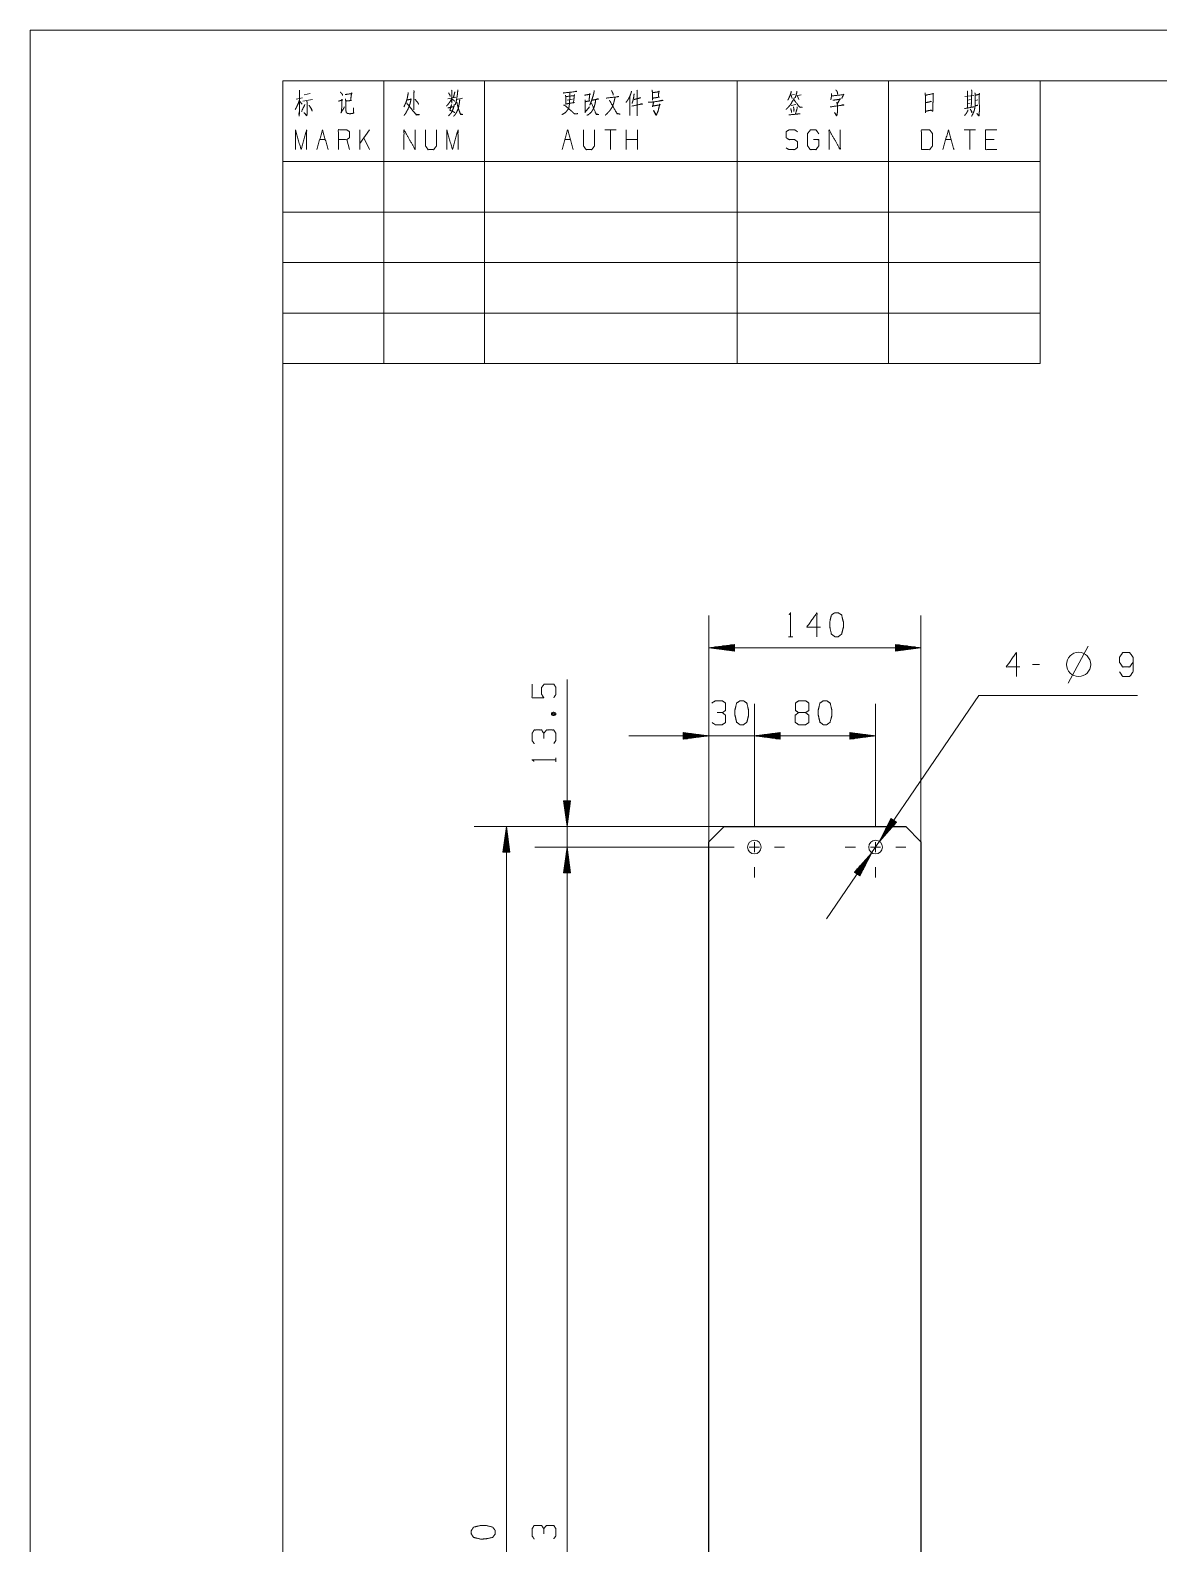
# Model space of a CAD drawing. Header units: millimetres. Extents: x 0 to 210, y 0 to 297.
# Drawn here: x 0 to 111.8, y 147.2 to 297 of the extents above; entities that cross this region are included whole.
import ezdxf

# ---------------------------------------------------------------- set-up
doc = ezdxf.new("R2010")
doc.units = ezdxf.units.MM
doc.layers.add('101', color=7, linetype='Continuous', true_color=0xffffff)

msp = doc.modelspace()

# ---------------------------------------------------------------- linework, layer by layer
at = {"layer": '101', "color": 133, "linetype": 'Continuous', "lineweight": 18}
for p, q in [((210, 297), (0, 297)), ((0, 297), (0, 0)), ((205, 292), (25, 292)), ((25, 292), (100, 292)), ((25, 292), (25, 5)), ((25, 292), (100, 292)), ((25, 292), (100, 292)), ((25, 292), (25, 264)), ((35, 292), (35, 264)), ((45, 292), (45, 264)), ((70, 292), (70, 264)), ((85, 292), (85, 264)), ((100, 292), (100, 264)), ((25, 284), (100, 284)), ((25, 279), (100, 279)), ((25, 274), (100, 274)), ((25, 269), (100, 269)), ((25, 264), (100, 264))]:
    msp.add_line(p, q, dxfattribs=at)
at = {"layer": '101', "color": 72, "linetype": 'Continuous', "lineweight": 18}
for p, q in [((27.13, 290.61), (27.71, 290.74)), ((26.34, 290.18), (26.96, 290.3)), ((26.7, 289.95), (26.92, 289.68)), ((26.99, 289.99), (27.95, 290.14)), ((41.34, 290.22), (42.13, 290.38)), ((42.25, 290.16), (42.79, 290.28)), ((53.17, 290.09), (53.7, 290.18)), ((54.91, 288.87), (55.37, 289.43)), ((75.25, 290.57), (75.67, 290.63)), ((75.35, 290.55), (75.45, 290.24)), ((75.83, 289.64), (75.37, 289.56)), ((75.82, 290.51), (76.35, 290.61)), ((75.98, 290.49), (76.11, 290.16)), ((92.56, 290.43), (93.43, 290.55)), ((92.84, 290.07), (93.11, 290.14)), ((92.86, 289.72), (93.09, 289.78)), ((93.6, 290.05), (93.85, 290.12)), ((32.63, 285.18), (32.63, 287.14)), ((33.59, 287.14), (32.63, 285.78)), ((33.59, 285.18), (33.04, 286.36)), ((58.02, 287.14), (56.9, 287.14)), ((57.46, 287.14), (57.46, 285.18)), ((59.02, 285.18), (59.02, 287.14)), ((60.14, 285.18), (60.14, 287.14)), ((93.6, 287.14), (92.49, 287.14)), ((93.05, 287.14), (93.05, 285.18)), ((28.66, 286.17), (29.22, 286.17)), ((31.62, 285.18), (31.34, 286.17)), ((52.94, 286.17), (53.49, 286.17)), ((60.14, 286.17), (59.02, 286.17)), ((90.65, 286.17), (91.2, 286.17)), ((95.45, 286.17), (94.61, 286.17)), ((75.09, 236.96), (75.51, 236.96)), ((102.78, 232.37), (104.78, 236.02)), ((99.94, 234.21), (99.26, 234.21)), ((51.61, 229.23), (52.04, 229.39)), ((52.06, 224.56), (52.06, 224.98))]:
    msp.add_line(p, q, dxfattribs=at)
at = {"layer": '101', "color": 22, "linetype": 'Continuous', "lineweight": 18}
for p, q in [((67.21, 216.65), (67.21, 239.04)), ((88.21, 216.65), (88.21, 239.04)), ((69.75, 236.2), (67.21, 235.87)), ((88.21, 235.87), (67.21, 235.87)), ((67.21, 235.87), (69.75, 235.53)), ((69.75, 235.89), (67.4, 235.89)), ((69.75, 235.84), (67.4, 235.84)), ((69.75, 235.94), (67.79, 235.94)), ((69.75, 235.79), (67.79, 235.79)), ((69.75, 235.99), (68.17, 235.99)), ((69.75, 235.74), (68.17, 235.74)), ((69.75, 236.04), (68.56, 236.04)), ((69.75, 235.69), (68.56, 235.69)), ((69.75, 236.09), (68.95, 236.09)), ((69.75, 235.64), (68.95, 235.64)), ((69.75, 236.14), (69.33, 236.14)), ((69.75, 235.59), (69.33, 235.59)), ((69.75, 236.2), (69.72, 236.2)), ((69.75, 236.2), (69.72, 236.2)), ((69.75, 235.54), (69.72, 235.54)), ((69.75, 235.54), (69.72, 235.54)), ((69.75, 235.53), (69.75, 236.2)), ((85.67, 236.2), (85.67, 235.53)), ((85.67, 236.2), (85.7, 236.2)), ((85.67, 236.2), (85.7, 236.2)), ((88.21, 235.87), (85.67, 236.2)), ((85.67, 236.14), (86.09, 236.14)), ((85.67, 236.09), (86.47, 236.09)), ((85.67, 236.04), (86.86, 236.04)), ((85.67, 235.99), (87.24, 235.99)), ((85.67, 235.94), (87.63, 235.94)), ((85.67, 235.89), (88.02, 235.89)), ((85.67, 235.53), (88.21, 235.87)), ((85.67, 235.84), (88.02, 235.84)), ((85.67, 235.79), (87.63, 235.79)), ((85.67, 235.74), (87.24, 235.74)), ((85.67, 235.69), (86.86, 235.69)), ((85.67, 235.64), (86.47, 235.64)), ((85.67, 235.59), (86.09, 235.59)), ((85.67, 235.54), (85.7, 235.54)), ((85.67, 235.54), (85.7, 235.54)), ((53.16, 232.71), (53.16, 208.19)), ((78.86, 209.01), (93.94, 231.12)), ((93.94, 231.12), (109.66, 231.12)), ((67.21, 216.65), (67.21, 230.32)), ((71.71, 219.13), (71.71, 230.32)), ((71.71, 219.13), (71.71, 230.32)), ((83.71, 219.13), (83.71, 230.32)), ((79.65, 227.14), (59.27, 227.14)), ((64.67, 227.48), (64.67, 226.81)), ((67.21, 227.14), (64.67, 227.48)), ((64.67, 227.47), (64.7, 227.47)), ((64.67, 227.47), (64.7, 227.47)), ((64.67, 227.42), (65.09, 227.42)), ((64.67, 227.37), (65.47, 227.37)), ((64.67, 227.32), (65.86, 227.32)), ((64.67, 227.27), (66.24, 227.27)), ((64.67, 227.22), (66.63, 227.22)), ((64.67, 227.17), (67.02, 227.17)), ((64.67, 226.81), (67.21, 227.14)), ((64.67, 227.12), (67.02, 227.12)), ((64.67, 227.07), (66.63, 227.07)), ((64.67, 227.02), (66.24, 227.02)), ((64.67, 226.97), (65.86, 226.97)), ((64.67, 226.91), (65.47, 226.91)), ((64.67, 226.86), (65.09, 226.86)), ((64.67, 226.81), (64.7, 226.81)), ((64.67, 226.81), (64.7, 226.81)), ((74.25, 227.48), (71.71, 227.14)), ((74.25, 227.48), (71.71, 227.14)), ((71.71, 227.14), (74.25, 226.81)), ((71.71, 227.14), (83.71, 227.14)), ((71.71, 227.14), (74.25, 226.81)), ((74.25, 227.17), (71.9, 227.17)), ((74.25, 227.17), (71.9, 227.17)), ((74.25, 227.12), (71.9, 227.12)), ((74.25, 227.12), (71.9, 227.12)), ((74.25, 227.22), (72.29, 227.22)), ((74.25, 227.22), (72.29, 227.22)), ((74.25, 227.07), (72.29, 227.07)), ((74.25, 227.07), (72.29, 227.07)), ((74.25, 227.27), (72.67, 227.27)), ((74.25, 227.27), (72.67, 227.27)), ((74.25, 227.02), (72.67, 227.02)), ((74.25, 227.02), (72.67, 227.02)), ((74.25, 227.32), (73.06, 227.32)), ((74.25, 227.32), (73.06, 227.32)), ((74.25, 226.97), (73.06, 226.97)), ((74.25, 226.97), (73.06, 226.97)), ((74.25, 227.37), (73.45, 227.37)), ((74.25, 227.37), (73.45, 227.37)), ((74.25, 226.91), (73.45, 226.91)), ((74.25, 226.91), (73.45, 226.91)), ((74.25, 227.42), (73.83, 227.42)), ((74.25, 227.42), (73.83, 227.42)), ((74.25, 226.86), (73.83, 226.86)), ((74.25, 226.86), (73.83, 226.86)), ((74.25, 227.47), (74.22, 227.47)), ((74.25, 227.47), (74.22, 227.47)), ((74.25, 227.47), (74.22, 227.47)), ((74.25, 227.47), (74.22, 227.47)), ((74.25, 226.81), (74.22, 226.81)), ((74.25, 226.81), (74.22, 226.81)), ((74.25, 226.81), (74.22, 226.81)), ((74.25, 226.81), (74.22, 226.81)), ((74.25, 226.81), (74.25, 227.48)), ((74.25, 226.81), (74.25, 227.48)), ((83.71, 227.14), (81.17, 227.48)), ((81.17, 227.48), (81.17, 226.81)), ((81.17, 227.47), (81.2, 227.47)), ((81.17, 227.47), (81.2, 227.47)), ((81.17, 227.42), (81.59, 227.42)), ((81.17, 227.37), (81.97, 227.37)), ((81.17, 227.32), (82.36, 227.32)), ((81.17, 227.27), (82.74, 227.27)), ((81.17, 227.22), (83.13, 227.22)), ((81.17, 227.17), (83.52, 227.17)), ((81.17, 226.81), (83.71, 227.14)), ((81.17, 227.12), (83.52, 227.12)), ((81.17, 227.07), (83.13, 227.07)), ((81.17, 227.02), (82.74, 227.02)), ((81.17, 226.97), (82.36, 226.97)), ((81.17, 226.91), (81.97, 226.91)), ((81.17, 226.86), (81.59, 226.86)), ((81.17, 226.81), (81.2, 226.81)), ((81.17, 226.81), (81.2, 226.81)), ((53.49, 220.69), (52.82, 220.69)), ((52.82, 220.69), (53.16, 218.15)), ((52.82, 220.69), (52.82, 220.66)), ((52.82, 220.69), (52.82, 220.66)), ((52.88, 220.69), (52.88, 220.27)), ((52.93, 220.69), (52.93, 219.89)), ((52.98, 220.69), (52.98, 219.5)), ((53.03, 220.69), (53.03, 219.12)), ((53.08, 220.69), (53.08, 218.73)), ((53.13, 220.69), (53.13, 218.34)), ((53.16, 218.15), (53.49, 220.69)), ((53.18, 220.69), (53.18, 218.34)), ((53.23, 220.69), (53.23, 218.73)), ((53.28, 220.69), (53.28, 219.12)), ((53.33, 220.69), (53.33, 219.5)), ((53.38, 220.69), (53.38, 219.89)), ((53.43, 220.69), (53.43, 220.27)), ((53.49, 220.69), (53.49, 220.66)), ((53.49, 220.69), (53.49, 220.66)), ((85.24, 218.97), (84.09, 216.68)), ((85.5, 218.8), (84.18, 216.86)), ((85.46, 218.83), (84.35, 217.21)), ((85.42, 218.85), (84.53, 217.55)), ((85.37, 218.88), (84.7, 217.9)), ((85.33, 218.91), (84.88, 218.25)), ((85.29, 218.94), (85.05, 218.6)), ((85.25, 218.97), (85.23, 218.94)), ((85.25, 218.97), (85.23, 218.94)), ((85.8, 218.59), (85.24, 218.97)), ((68.71, 218.15), (43.97, 218.15)), ((47.15, 218.15), (46.81, 215.61)), ((47.07, 215.61), (47.07, 217.57)), ((47.12, 215.61), (47.12, 217.96)), ((47.48, 215.61), (47.15, 218.15)), ((47.15, 218.15), (47.15, 74.15)), ((47.17, 215.61), (47.17, 217.96)), ((47.22, 215.61), (47.22, 217.57)), ((68.71, 218.15), (49.98, 218.15)), ((84.09, 216.68), (85.8, 218.59)), ((85.54, 218.77), (84.22, 216.83)), ((85.58, 218.74), (84.48, 217.12)), ((85.63, 218.71), (84.74, 217.41)), ((85.67, 218.68), (85, 217.7)), ((85.71, 218.65), (85.26, 217.99)), ((85.75, 218.63), (85.52, 218.28)), ((85.79, 218.6), (85.78, 218.57)), ((85.79, 218.6), (85.78, 218.57)), ((46.87, 215.61), (46.87, 216.03)), ((46.92, 215.61), (46.92, 216.42)), ((46.97, 215.61), (46.97, 216.8)), ((47.02, 215.61), (47.02, 217.19)), ((47.27, 215.61), (47.27, 217.19)), ((47.32, 215.61), (47.32, 216.8)), ((47.37, 215.61), (47.37, 216.42)), ((47.42, 215.61), (47.42, 216.03)), ((68.71, 216.13), (49.98, 216.13)), ((68.71, 216.13), (49.98, 216.13)), ((53.16, 216.13), (52.82, 213.59)), ((53.16, 216.13), (52.82, 213.59)), ((53.13, 213.59), (53.13, 215.93)), ((53.13, 213.59), (53.13, 215.93)), ((53.16, 76.18), (53.16, 216.13)), ((53.49, 213.59), (53.16, 216.13)), ((53.49, 213.59), (53.16, 216.13)), ((53.18, 213.59), (53.18, 215.93)), ((53.18, 213.59), (53.18, 215.93)), ((46.81, 215.61), (47.48, 215.61)), ((46.82, 215.61), (46.82, 215.64)), ((46.82, 215.61), (46.82, 215.64)), ((47.48, 215.61), (47.48, 215.64)), ((47.48, 215.61), (47.48, 215.64)), ((52.93, 213.59), (52.93, 214.39)), ((52.93, 213.59), (52.93, 214.39)), ((52.98, 213.59), (52.98, 214.78)), ((52.98, 213.59), (52.98, 214.78)), ((53.03, 213.59), (53.03, 215.16)), ((53.03, 213.59), (53.03, 215.16)), ((53.08, 213.59), (53.08, 215.55)), ((53.08, 213.59), (53.08, 215.55)), ((53.23, 213.59), (53.23, 215.55)), ((53.23, 213.59), (53.23, 215.55)), ((53.28, 213.59), (53.28, 215.16)), ((53.28, 213.59), (53.28, 215.16)), ((53.33, 213.59), (53.33, 214.78)), ((53.33, 213.59), (53.33, 214.78)), ((53.38, 213.59), (53.38, 214.39)), ((53.38, 213.59), (53.38, 214.39)), ((83.33, 215.57), (81.62, 213.66)), ((81.75, 213.57), (82.42, 214.55)), ((81.79, 213.54), (82.68, 214.84)), ((81.83, 213.51), (82.94, 215.13)), ((81.88, 213.49), (83.2, 215.42)), ((81.92, 213.46), (83.24, 215.4)), ((81.96, 213.43), (83.07, 215.05)), ((82, 213.4), (82.89, 214.7)), ((82.04, 213.37), (82.71, 214.35)), ((82.17, 213.28), (83.33, 215.57)), ((52.82, 213.59), (52.82, 213.62)), ((52.82, 213.59), (52.82, 213.62)), ((52.82, 213.59), (52.82, 213.62)), ((52.82, 213.59), (52.82, 213.62)), ((52.82, 213.59), (53.49, 213.59)), ((52.82, 213.59), (53.49, 213.59)), ((52.88, 213.59), (52.88, 214)), ((52.88, 213.59), (52.88, 214)), ((53.43, 213.59), (53.43, 214)), ((53.43, 213.59), (53.43, 214)), ((53.49, 213.59), (53.49, 213.62)), ((53.49, 213.59), (53.49, 213.62)), ((53.49, 213.59), (53.49, 213.62)), ((53.49, 213.59), (53.49, 213.62)), ((81.62, 213.66), (82.17, 213.28)), ((81.63, 213.66), (81.64, 213.68)), ((81.63, 213.66), (81.64, 213.68)), ((81.67, 213.63), (81.9, 213.97)), ((81.71, 213.6), (82.16, 214.26)), ((82.09, 213.34), (82.54, 214.01)), ((82.13, 213.31), (82.36, 213.66)), ((82.17, 213.28), (82.19, 213.31)), ((82.17, 213.28), (82.19, 213.31))]:
    msp.add_line(p, q, dxfattribs=at)
at = {"layer": '101', "color": 151, "linetype": 'Continuous', "lineweight": 18}
for p, q in [((71.71, 218.13), (71.71, 219.13)), ((83.71, 218.13), (83.71, 219.13)), ((69.71, 216.13), (68.71, 216.13)), ((71.21, 216.13), (72.21, 216.13)), ((71.71, 215.63), (71.71, 216.63)), ((73.71, 216.13), (74.71, 216.13)), ((81.71, 216.13), (80.71, 216.13)), ((83.21, 216.13), (84.21, 216.13)), ((83.71, 215.63), (83.71, 216.63)), ((85.71, 216.13), (86.71, 216.13)), ((71.71, 214.13), (71.71, 213.13)), ((83.71, 214.13), (83.71, 213.13))]:
    msp.add_line(p, q, dxfattribs=at)
at = {"layer": '101', "color": 30, "linetype": 'Continuous', "lineweight": 13}
for p, q in [((67.21, 216.65), (68.71, 218.15)), ((68.71, 218.15), (67.21, 216.65)), ((86.71, 218.15), (88.21, 216.65)), ((88.21, 216.65), (86.71, 218.15))]:
    msp.add_line(p, q, dxfattribs=at)
at = {"layer": '101', "color": 30, "linetype": 'Continuous', "lineweight": 25}
for p, q in [((68.71, 218.15), (86.71, 218.15)), ((67.21, 75.65), (67.21, 216.65)), ((88.21, 216.65), (88.21, 75.65))]:
    msp.add_line(p, q, dxfattribs=at)
at = {"layer": '101', "color": 72, "linetype": 'Continuous', "lineweight": 18}
msp.add_circle((103.82, 234.21), 1.2, dxfattribs=at)
at = {"layer": '101', "color": 30, "linetype": 'Continuous', "lineweight": 13}
for centre in [(71.71, 216.13), (71.71, 216.13), (83.71, 216.13), (83.71, 216.13)]:
    msp.add_circle(centre, 0.675, dxfattribs=at)
at = {"layer": '101', "color": 72, "linetype": 'Continuous', "lineweight": 18}
for points, knots in [([(26.67, 291.07), (26.66, 288.89), (26.63, 288.5), (26.61, 288.71), (26.64, 288.94)], [0, 0, 0.723303, 0.854546, 0.923601, 1, 1]), ([(30.7, 290.88), (30.87, 290.72), (30.92, 290.63), (30.92, 290.53), (30.9, 290.67)], [0, 0, 0.413146, 0.573572, 0.750721, 1, 1]), ([(31.19, 290.63), (31.87, 290.74), (31.82, 290.8), (31.73, 290.05), (31.82, 290.05), (31.25, 289.99)], [0, 0, 0.313958, 0.349012, 0.694882, 0.735357, 1, 1]), ([(37.43, 290.84), (37.42, 290.72), (37.34, 290.3), (37.26, 290.01), (37.18, 289.8), (37.09, 289.6), (37.01, 289.43)], [0, 0, 0.084498, 0.36853, 0.573114, 0.721457, 0.873368, 1, 1]), ([(37.97, 291.05), (38.02, 290.94), (38, 290.84), (37.99, 289.12), (37.97, 289.23), (38, 289.45)], [0, 0, 0.049543, 0.095606, 0.852767, 0.898838, 1, 1]), ([(41.43, 290.8), (41.56, 290.57), (41.59, 290.43)], [0, 0, 0.640221, 1, 1]), ([(41.73, 291.07), (41.76, 290.92), (41.76, 289.78), (41.73, 289.93), (41.76, 290.05)], [0, 0, 0.094654, 0.823636, 0.91829, 1, 1]), ([(42.03, 290.92), (42.03, 290.82), (41.91, 290.34)], [0, 0, 0.174301, 1, 1]), ([(42.33, 291.11), (42.33, 290.98), (42.32, 290.76), (42.27, 290.47), (42.23, 290.16), (42.17, 289.91), (42.1, 289.68), (42.08, 289.62)], [0, 0, 0.081852, 0.232243, 0.425429, 0.63211, 0.800313, 0.957953, 1, 1]), ([(53.44, 290.84), (53.42, 290.18), (53.41, 289.85), (53.39, 289.66), (53.38, 289.56), (53.36, 289.43), (53.32, 289.31), (53.27, 289.2), (53.14, 289.02), (53, 288.85), (52.79, 288.73), (52.69, 288.67), (52.65, 288.65)], [0, 0, 0.263783, 0.395771, 0.470171, 0.511786, 0.56157, 0.614019, 0.658777, 0.749614, 0.837596, 0.932985, 0.980677, 1, 1]), ([(52.76, 290.82), (52.82, 290.78), (52.85, 290.8), (54.11, 290.94), (54.07, 290.96), (53.92, 290.92)], [0, 0, 0.045522, 0.068286, 0.872626, 0.90344, 1, 1]), ([(54.88, 290.57), (55.47, 290.67), (55.41, 290.74), (55.34, 290.01), (55.41, 290.01), (54.97, 289.93), (54.94, 290.12), (54.97, 289.89), (54.96, 288.96)], [0, 0, 0.181366, 0.207406, 0.429567, 0.451891, 0.588199, 0.645735, 0.715777, 1, 1]), ([(55.85, 291.05), (55.82, 290.8), (55.73, 290.47), (55.62, 290.12), (55.53, 289.89), (55.47, 289.72), (55.41, 289.58)], [0, 0, 0.162457, 0.385014, 0.625897, 0.784413, 0.898493, 1, 1]), ([(57.56, 291.03), (57.66, 290.84), (57.71, 290.72), (57.74, 290.59)], [0, 0, 0.450481, 0.729637, 1, 1]), ([(59.55, 290.98), (59.48, 290.72), (59.38, 290.47), (59.26, 290.24), (59.14, 290.05), (59, 289.85)], [0, 0, 0.21836, 0.428744, 0.629221, 0.801494, 1, 1]), ([(59.8, 290.72), (59.76, 290.38), (59.7, 290.09), (59.64, 289.89), (59.6, 289.76)], [0, 0, 0.34211, 0.644851, 0.86512, 1, 1]), ([(60.08, 291.07), (60.12, 290.98), (60.09, 291.03), (60.11, 288.54), (60.09, 288.73), (60.11, 289.04)], [0, 0, 0.029975, 0.04619, 0.840789, 0.900562, 1, 1]), ([(61.57, 291.07), (61.63, 290.82), (61.63, 290.09), (61.63, 290.28), (62.33, 290.38), (62.21, 290.38), (62.24, 290.9), (62.26, 290.98), (62.29, 290.92), (62.19, 290.9), (61.63, 290.82)], [0, 0, 0.076614, 0.294117, 0.350048, 0.563214, 0.598361, 0.753971, 0.779215, 0.799829, 0.831205, 1, 1]), ([(75.37, 290.98), (75.35, 290.84), (75.23, 290.53), (75.13, 290.28), (75.01, 290.07)], [0, 0, 0.148006, 0.485257, 0.758321, 1, 1]), ([(75.91, 290.98), (75.92, 290.88), (75.75, 290.3)], [0, 0, 0.147218, 1, 1]), ([(79.34, 290.74), (79.34, 290.51), (79.33, 290.34), (79.3, 290.22), (79.27, 290.12)], [0, 0, 0.361949, 0.626223, 0.829034, 1, 1]), ([(79.78, 291.09), (79.89, 290.96), (79.93, 290.86), (79.96, 290.69)], [0, 0, 0.364604, 0.619196, 1, 1]), ([(88.61, 290.8), (88.64, 290.59), (88.66, 290.14), (88.67, 289.66), (88.67, 289.6), (88.67, 288.83), (88.67, 288.98), (89.24, 289.1), (89.36, 288.96), (89.39, 289.14), (89.39, 289.39), (89.4, 289.87), (89.42, 290.36), (89.42, 290.78), (89.43, 290.72), (88.66, 290.57)], [0, 0, 0.037589, 0.119519, 0.205166, 0.216331, 0.354043, 0.380097, 0.485125, 0.518622, 0.552532, 0.597196, 0.682843, 0.77221, 0.846648, 0.858119, 1, 1]), ([(92.8, 290.98), (92.83, 290.86), (92.83, 289.31)], [0, 0, 0.075954, 1, 1]), ([(93.21, 291.11), (93.24, 290.98), (93.19, 289.37)], [0, 0, 0.073211, 1, 1]), ([(93.55, 290.82), (93.59, 290.59), (93.59, 290.14), (93.57, 289.64), (93.55, 289.33), (93.47, 289), (93.38, 288.79), (93.22, 288.48)], [0, 0, 0.096217, 0.285187, 0.491418, 0.620825, 0.76157, 0.854869, 1, 1]), ([(93.59, 290.57), (94.03, 290.67), (93.98, 290.74), (93.98, 290.05), (94, 289.12), (93.98, 288.77), (93.97, 288.56), (93.95, 288.5), (93.74, 288.77), (93.94, 288.58)], [0, 0, 0.13308, 0.155522, 0.357051, 0.631901, 0.735808, 0.797028, 0.815849, 0.918301, 1, 1]), ([(26.67, 290.16), (26.6, 289.91), (26.48, 289.62), (26.35, 289.35), (26.23, 289.14)], [0, 0, 0.233514, 0.515368, 0.78555, 1, 1]), ([(27.18, 289.66), (27.17, 289.58), (26.86, 288.96)], [0, 0, 0.108202, 1, 1]), ([(27.37, 289.99), (27.42, 289.87), (27.42, 288.83), (27.4, 288.6), (27.39, 288.52), (27.11, 288.85), (27.39, 288.56)], [0, 0, 0.056947, 0.504404, 0.603051, 0.639405, 0.826366, 1, 1]), ([(27.61, 289.58), (27.87, 289.16), (27.92, 289), (27.81, 289.27)], [0, 0, 0.516563, 0.696901, 1, 1]), ([(30.53, 289.99), (30.92, 290.09), (30.86, 290.16), (30.83, 288.96), (30.77, 288.83), (31.12, 289.41)], [0, 0, 0.158008, 0.19221, 0.673433, 0.728446, 1, 1]), ([(31.22, 290.22), (31.25, 289.91), (31.25, 289.2), (31.27, 288.98), (31.3, 288.87), (31.34, 288.81), (31.41, 288.77), (31.53, 288.75), (31.66, 288.73), (32.03, 288.79), (32, 289.33), (32, 288.79)], [0, 0, 0.097093, 0.316208, 0.387239, 0.42073, 0.444406, 0.470581, 0.507596, 0.549105, 0.664641, 0.832445, 1, 1]), ([(37.28, 290.09), (37.75, 290.18), (37.71, 290.22), (37.68, 290.03), (37.62, 289.76), (37.56, 289.6), (37.48, 289.37), (37.4, 289.18), (37.28, 288.98), (37.2, 288.81), (37.02, 288.56)], [0, 0, 0.202443, 0.228131, 0.308408, 0.425631, 0.500403, 0.604281, 0.689483, 0.790714, 0.870506, 1, 1]), ([(37.28, 289.8), (38.22, 288.62), (38.56, 288.65), (38.54, 288.65), (38.24, 288.67), (38.08, 288.81)], [0, 0, 0.632183, 0.773704, 0.779845, 0.909108, 1, 1]), ([(38.1, 290.16), (38.13, 290.14), (38.4, 289.8), (38.47, 289.68)], [0, 0, 0.059448, 0.761031, 1, 1]), ([(41.75, 290.24), (41.62, 290.01), (41.48, 289.8), (41.35, 289.64), (41.22, 289.49)], [0, 0, 0.287221, 0.555142, 0.786181, 1, 1]), ([(41.34, 289.31), (41.97, 289.45), (41.98, 289.64), (41.98, 289.56), (41.91, 289.31), (41.81, 289.04), (41.7, 288.83), (41.59, 288.71), (41.48, 288.58), (41.41, 288.52)], [0, 0, 0.30447, 0.39258, 0.431622, 0.553714, 0.689469, 0.798362, 0.878841, 0.954752, 1, 1]), ([(41.72, 289.66), (41.56, 289.08), (41.66, 289.04), (41.78, 289), (41.89, 288.94), (42.04, 288.85)], [0, 0, 0.5291, 0.62629, 0.735524, 0.852093, 1, 1]), ([(41.76, 290.2), (41.94, 290.07), (42.03, 289.97)], [0, 0, 0.613122, 1, 1]), ([(42.54, 290.16), (42.49, 289.8), (42.45, 289.56), (42.41, 289.35), (42.35, 289.16), (42.23, 288.91), (42.13, 288.73), (42.01, 288.56), (41.92, 288.48)], [0, 0, 0.19438, 0.332636, 0.448614, 0.555649, 0.70616, 0.822692, 0.933847, 1, 1]), ([(42.22, 289.89), (42.25, 289.85), (42.39, 289.27), (42.49, 289), (42.6, 288.71), (42.63, 288.65), (42.85, 288.67), (42.63, 288.69), (42.55, 288.81)], [0, 0, 0.026721, 0.341749, 0.493483, 0.655465, 0.691641, 0.80784, 0.924039, 1, 1]), ([(52.82, 289.6), (52.89, 289.6), (53.17, 289.37), (53.41, 289.16), (53.63, 288.98), (53.9, 288.71), (54.23, 288.75), (53.92, 288.71), (53.82, 288.79)], [0, 0, 0.033467, 0.197839, 0.340788, 0.472468, 0.649452, 0.797921, 0.939753, 1, 1]), ([(53, 290.59), (53.04, 290.41), (53.04, 289.66), (53.03, 289.7), (53.89, 289.85), (53.8, 289.85), (53.89, 290.63), (53.92, 290.57), (53.87, 290.53), (53.04, 290.43)], [0, 0, 0.051663, 0.252803, 0.264656, 0.500971, 0.524672, 0.738301, 0.756829, 0.773117, 1, 1]), ([(55.98, 290.12), (55.98, 289.99), (55.92, 289.66), (55.86, 289.47), (55.81, 289.31), (55.73, 289.16), (55.65, 289.02), (55.54, 288.87), (55.31, 288.67), (55.13, 288.58)], [0, 0, 0.067236, 0.249298, 0.354996, 0.450079, 0.537949, 0.629663, 0.725721, 0.894899, 1, 1]), ([(55.54, 289.8), (55.59, 289.78), (56.04, 288.67), (56.32, 288.65), (56.06, 288.71), (55.98, 288.83)], [0, 0, 0.024909, 0.644018, 0.787117, 0.926016, 1, 1]), ([(55.62, 290.07), (56.27, 290.2), (56.2, 290.22), (56.08, 290.18)], [0, 0, 0.769962, 0.857327, 1, 1]), ([(57.88, 290.32), (57.88, 290.2), (57.81, 289.91), (57.74, 289.68), (57.65, 289.43), (57.52, 289.23), (57.5, 289.18), (57.42, 289.08), (57.31, 288.94), (57.18, 288.81), (57.06, 288.69), (56.93, 288.58)], [0, 0, 0.060656, 0.206644, 0.323463, 0.452143, 0.571976, 0.593424, 0.659716, 0.74639, 0.834816, 0.918178, 1, 1]), ([(57.02, 290.28), (58.29, 290.43), (58.21, 290.45), (58.12, 290.41)], [0, 0, 0.872478, 0.933903, 1, 1]), ([(57.34, 290.05), (57.4, 290.01), (58.1, 288.75), (58.43, 288.69), (58.12, 288.77), (58.02, 288.89)], [0, 0, 0.030854, 0.652647, 0.79375, 0.930716, 1, 1]), ([(59.38, 290.41), (59.39, 289.16), (59.39, 288.56), (59.38, 288.69), (59.39, 288.91)], [0, 0, 0.565717, 0.839123, 0.896086, 1, 1]), ([(59.57, 289.49), (60.61, 289.7), (60.53, 289.72), (60.4, 289.66)], [0, 0, 0.826976, 0.886334, 1, 1]), ([(59.8, 290.14), (60.47, 290.32), (60.4, 290.32), (60.28, 290.26)], [0, 0, 0.772509, 0.853435, 1, 1]), ([(61.18, 289.87), (61.37, 289.87), (61.75, 289.91), (62.68, 290.05), (62.58, 290.07), (62.43, 290.03)], [0, 0, 0.10704, 0.322386, 0.855626, 0.914427, 1, 1]), ([(61.73, 289.91), (61.63, 289.41), (61.6, 289.49), (62.38, 289.62), (62.33, 289.7), (62.33, 289.62), (62.24, 289.27), (62.19, 289.04), (62.11, 288.85), (62.05, 288.71), (62.01, 288.6), (61.98, 288.58), (61.72, 289.06), (62, 288.62)], [0, 0, 0.13637, 0.159981, 0.371157, 0.396349, 0.418604, 0.516111, 0.579311, 0.63312, 0.675133, 0.705357, 0.714996, 0.861275, 1, 1]), ([(75.64, 290.3), (75.63, 290.2), (75.39, 289.83), (75.38, 289.78), (75.26, 289.6), (75.06, 289.37), (74.85, 289.16)], [0, 0, 0.074337, 0.387309, 0.418539, 0.575027, 0.79286, 1, 1]), ([(75.31, 289.27), (75.38, 289), (75.38, 288.87), (75.37, 289.04)], [0, 0, 0.489807, 0.707975, 1, 1]), ([(75.58, 289.43), (75.64, 289.12), (75.61, 288.96), (75.61, 289.18)], [0, 0, 0.443891, 0.680119, 1, 1]), ([(75.61, 290.16), (76.2, 289.37), (76.43, 289.37), (76.2, 289.39), (76.08, 289.54)], [0, 0, 0.599324, 0.742451, 0.886135, 1, 1]), ([(75.95, 289.41), (75.95, 289.27), (75.77, 288.69)], [0, 0, 0.19307, 1, 1]), ([(79.2, 289.41), (80.57, 289.6), (80.49, 289.62), (80.28, 289.56)], [0, 0, 0.820202, 0.873508, 1, 1]), ([(79.34, 290.49), (80.57, 290.63), (80.56, 290.67), (80.37, 290.26)], [0, 0, 0.712481, 0.737756, 1, 1]), ([(79.49, 290.07), (80.25, 290.18), (80.21, 290.24), (79.92, 289.72)], [0, 0, 0.533866, 0.586729, 1, 1]), ([(79.87, 289.87), (79.9, 289.76), (79.93, 289.64), (79.94, 289.43), (79.94, 289), (79.93, 288.85), (79.9, 288.65), (79.86, 288.52), (79.64, 288.87), (79.87, 288.56)], [0, 0, 0.049623, 0.1085, 0.204239, 0.404798, 0.471991, 0.568442, 0.629223, 0.820578, 1, 1]), ([(88.67, 289.83), (89.24, 289.95), (89.18, 289.97), (89.05, 289.89)], [0, 0, 0.728512, 0.805958, 1, 1]), ([(92.52, 289.25), (93.43, 289.41), (93.38, 289.43), (93.33, 289.37)], [0, 0, 0.873246, 0.919206, 1, 1]), ([(93.57, 289.52), (93.6, 289.52), (93.84, 289.58)], [0, 0, 0.107799, 1, 1]), ([(75.12, 288.62), (76.23, 288.73), (76.16, 288.73), (75.99, 288.71)], [0, 0, 0.825897, 0.879998, 1, 1]), ([(92.86, 289.12), (92.84, 289.02), (92.73, 288.81), (92.62, 288.67), (92.52, 288.56)], [0, 0, 0.157085, 0.51447, 0.781154, 1, 1]), ([(93.09, 289.18), (93.25, 288.94), (93.25, 288.83), (93.19, 289.02)], [0, 0, 0.497679, 0.671694, 1, 1]), ([(26.26, 285.18), (26.26, 287.14), (26.82, 285.18), (27.37, 287.14), (27.37, 285.18)], [0, 0, 0.245192, 0.5, 0.754808, 1, 1]), ([(30.51, 285.18), (30.51, 287.14), (31.34, 287.14), (31.62, 286.96), (31.62, 286.36), (31.34, 286.17), (30.51, 286.17)], [0, 0, 0.400952, 0.571035, 0.639278, 0.761676, 0.829917, 1, 1]), ([(37.01, 285.18), (37.01, 287.14), (38.12, 285.18), (38.12, 287.14)], [0, 0, 0.317574, 0.682426, 1, 1]), ([(39.13, 287.14), (39.13, 285.57), (39.39, 285.18), (39.95, 285.18), (40.24, 285.57), (40.24, 287.14)], [0, 0, 0.337152, 0.438599, 0.557781, 0.662848, 1, 1]), ([(41.25, 285.18), (41.25, 287.14), (41.81, 285.18), (42.36, 287.14), (42.36, 285.18)], [0, 0, 0.245192, 0.5, 0.754808, 1, 1]), ([(54.78, 287.14), (54.78, 285.57), (55.05, 285.18), (55.6, 285.18), (55.89, 285.57), (55.89, 287.14)], [0, 0, 0.337152, 0.438599, 0.557781, 0.662848, 1, 1]), ([(74.85, 285.36), (75.13, 285.18), (75.7, 285.18), (75.98, 285.39), (75.98, 285.97), (75.7, 286.17), (75.15, 286.17), (74.85, 286.36), (74.85, 286.96), (75.15, 287.14), (75.7, 287.14), (75.98, 286.96)], [0, 0, 0.068035, 0.184054, 0.254521, 0.372333, 0.442799, 0.555843, 0.626367, 0.748393, 0.81892, 0.931964, 1, 1]), ([(77.55, 286.17), (78.1, 286.17), (78.1, 285.57), (77.82, 285.18), (77.25, 285.18), (76.97, 285.57), (76.97, 286.75), (77.27, 287.14), (77.81, 287.14), (78.09, 286.75)], [0, 0, 0.103295, 0.214797, 0.304261, 0.410274, 0.499739, 0.718892, 0.809956, 0.910533, 1, 1]), ([(79.11, 285.18), (79.11, 287.14), (80.22, 285.18), (80.22, 287.14)], [0, 0, 0.317574, 0.682426, 1, 1]), ([(88.25, 285.18), (89.07, 285.18), (89.36, 285.57), (89.36, 286.75), (89.07, 287.14), (88.25, 287.14), (88.25, 285.18)], [0, 0, 0.142133, 0.227159, 0.431787, 0.516817, 0.65895, 1, 1]), ([(90.37, 285.18), (90.93, 287.14), (91.48, 285.18)], [0, 0, 0.5, 1, 1]), ([(95.73, 285.18), (94.61, 285.18), (94.61, 287.14), (95.73, 287.14)], [0, 0, 0.265389, 0.734611, 1, 1]), ([(75.16, 239.13), (75.3, 239.33), (75.3, 236.96)], [0, 0, 0.093492, 1, 1]), ([(78.25, 237.91), (76.91, 237.91), (77.91, 239.33), (77.91, 236.96)], [0, 0, 0.245868, 0.565294, 1, 1]), ([(80.01, 236.96), (80.35, 237.21), (80.53, 237.91), (80.53, 238.38), (80.35, 239.11), (80.01, 239.33), (79.68, 239.33), (79.34, 239.11), (79.17, 238.38), (79.18, 237.91), (79.34, 237.21), (79.68, 236.96), (80.01, 236.96)], [0, 0, 0.067527, 0.183971, 0.260584, 0.380943, 0.446142, 0.500307, 0.565504, 0.685863, 0.76253, 0.878309, 0.945835, 1, 1]), ([(98, 233.96), (96.65, 233.96), (97.66, 235.39), (97.66, 233.01)], [0, 0, 0.24587, 0.565294, 1, 1]), ([(107.87, 233.49), (108.19, 233.01), (108.88, 233.01), (109.22, 233.49), (109.22, 234.91), (108.88, 235.39), (108.19, 235.39), (107.87, 234.91), (107.86, 234.44), (108.19, 233.96), (108.88, 233.96), (109.22, 234.44)], [0, 0, 0.076857, 0.169526, 0.24773, 0.4393, 0.517502, 0.61017, 0.687026, 0.750927, 0.829129, 0.921798, 1, 1]), ([(51.84, 230.91), (52.06, 231.25), (52.06, 231.93), (51.84, 232.27), (50.89, 232.27), (50.64, 231.93), (50.64, 231.25), (50.86, 230.91), (49.69, 230.91), (49.69, 232.27)], [0, 0, 0.062229, 0.168345, 0.230571, 0.376816, 0.441264, 0.547379, 0.609609, 0.79049, 1, 1]), ([(52.04, 229.23), (52.04, 229.39), (51.81, 229.48), (51.61, 229.39), (51.61, 229.23), (51.81, 229.15), (52.04, 229.23), (51.61, 229.39)], [0, 0, 0.093967, 0.236781, 0.365957, 0.459925, 0.589101, 0.731914, 1, 1]), ([(68.53, 229.44), (68.86, 229.66), (68.86, 230.39), (68.53, 230.61), (67.84, 230.61), (67.5, 230.39)], [0, 0, 0.153874, 0.429852, 0.583727, 0.846124, 1, 1]), ([(67.52, 228.46), (67.84, 228.24), (68.53, 228.24), (68.86, 228.46), (68.86, 229.19), (68.53, 229.44), (68.01, 229.44)], [0, 0, 0.124121, 0.343687, 0.472445, 0.703376, 0.836732, 1, 1]), ([(70.63, 228.24), (70.96, 228.49), (71.14, 229.19), (71.14, 229.66), (70.96, 230.39), (70.63, 230.61), (70.29, 230.61), (69.95, 230.39), (69.78, 229.66), (69.79, 229.19), (69.95, 228.49), (70.29, 228.24), (70.63, 228.24)], [0, 0, 0.067526, 0.18397, 0.260584, 0.380943, 0.446141, 0.500305, 0.565504, 0.685863, 0.76253, 0.878308, 0.945835, 1, 1]), ([(76.09, 229.44), (75.77, 229.66), (75.77, 230.39), (76.09, 230.61), (76.78, 230.61), (77.11, 230.39), (77.11, 229.66), (76.78, 229.44), (76.09, 229.44), (75.75, 229.19), (75.75, 228.49), (76.09, 228.24), (76.78, 228.24), (77.11, 228.46), (77.11, 229.19), (76.78, 229.44)], [0, 0, 0.047573, 0.136085, 0.183658, 0.267815, 0.317165, 0.405677, 0.455027, 0.539184, 0.590297, 0.675755, 0.726868, 0.811025, 0.860375, 0.948887, 1, 1]), ([(78.88, 228.24), (79.21, 228.49), (79.39, 229.19), (79.39, 229.66), (79.21, 230.39), (78.88, 230.61), (78.54, 230.61), (78.2, 230.39), (78.03, 229.66), (78.04, 229.19), (78.2, 228.49), (78.54, 228.24), (78.88, 228.24)], [0, 0, 0.067527, 0.18397, 0.260584, 0.380943, 0.446141, 0.500306, 0.565504, 0.685863, 0.76253, 0.878309, 0.945835, 1, 1]), ([(50.86, 227.38), (50.64, 227.72), (49.91, 227.72), (49.69, 227.38), (49.69, 226.69), (49.91, 226.36)], [0, 0, 0.153877, 0.429855, 0.583732, 0.846129, 1, 1]), ([(51.84, 226.37), (52.06, 226.69), (52.06, 227.38), (51.84, 227.72), (51.11, 227.72), (50.86, 227.38), (50.86, 226.87)], [0, 0, 0.124118, 0.343685, 0.472446, 0.703377, 0.836734, 1, 1]), ([(49.89, 224.63), (49.69, 224.77), (52.06, 224.77)], [0, 0, 0.093491, 1, 1]), ([(46.05, 148.46), (45.8, 148.79), (45.1, 148.97), (44.63, 148.97), (43.9, 148.79), (43.68, 148.46), (43.68, 148.12), (43.9, 147.78), (44.63, 147.61), (45.1, 147.63), (45.8, 147.78), (46.05, 148.12), (46.05, 148.46)], [0, 0, 0.067525, 0.183971, 0.260584, 0.380943, 0.446141, 0.500306, 0.565504, 0.685863, 0.762528, 0.87831, 0.945835, 1, 1]), ([(50.86, 148.63), (50.64, 148.97), (49.91, 148.97), (49.69, 148.63), (49.69, 147.94), (49.91, 147.61)], [0, 0, 0.153875, 0.429853, 0.583728, 0.846125, 1, 1]), ([(51.84, 147.63), (52.06, 147.94), (52.06, 148.63), (51.84, 148.97), (51.11, 148.97), (50.86, 148.63), (50.86, 148.12)], [0, 0, 0.124121, 0.343688, 0.472447, 0.703378, 0.836733, 1, 1])]:
    msp.add_open_spline(points, degree=1, knots=knots, dxfattribs=at)
for points in [[(28.38, 285.18), (28.94, 287.14), (29.5, 285.18)], [(52.66, 285.18), (53.22, 287.14), (53.77, 285.18)]]:
    msp.add_open_spline(points, degree=1, dxfattribs=at)

doc.saveas('drawing.dxf')
